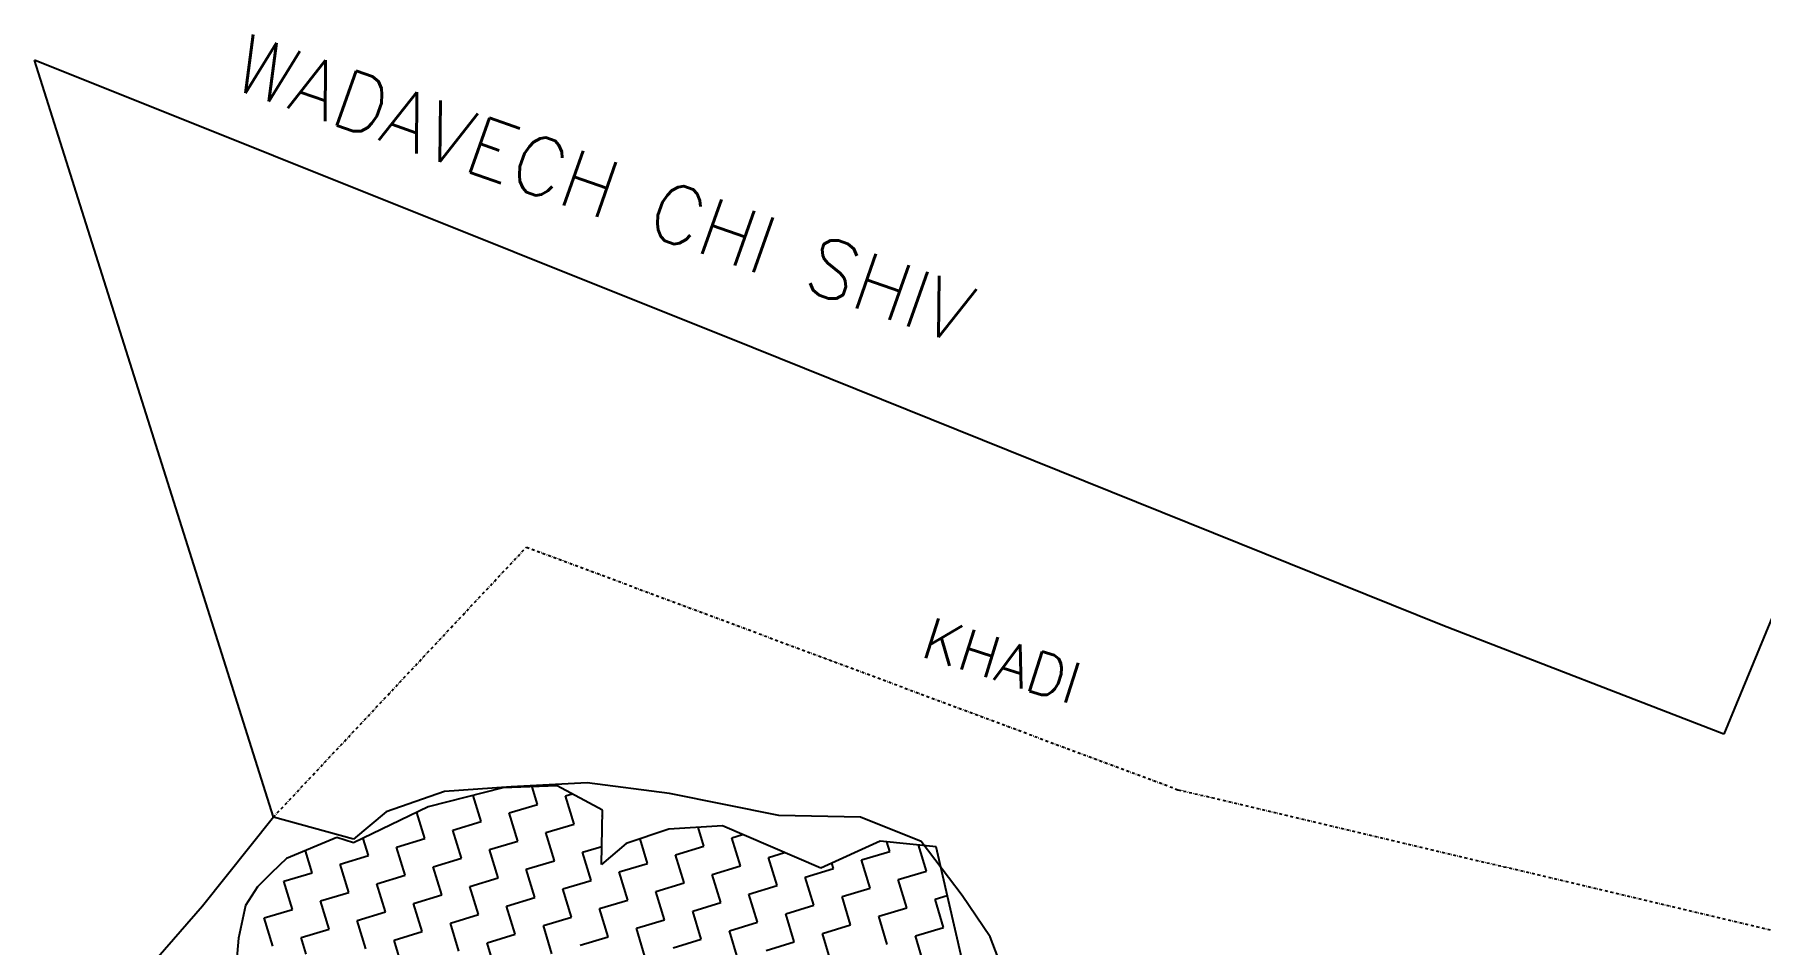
# Model space of a CAD drawing. Header units: metres. Extents: x 321628 to 324492, y 1843491 to 1846201.
# Drawn here: x 321833 to 322760, y 1845463 to 1845952 of the extents above; entities that cross this region are included whole.
import ezdxf

# ---------------------------------------------------------------- set-up
doc = ezdxf.new("R2010")
doc.units = ezdxf.units.M
doc.header["$LTSCALE"] = 0.3
doc.linetypes.add('DASHDOT', pattern=[1, 0.5, -0.25, 0, -0.25])
for name, color, linetype in [('OFF', 1, 'Continuous'), ('POLY_HATCH', 12, 'Continuous'), ('POLY_WATER', 4, 'Continuous'), ('TEXT_MAPIN', 7, 'Continuous'), ('TEXT_MAPOUT', 7, 'Continuous'), ('V_BOUND_LINE', 7, 'Continuous'), ('V_BOUND_STREAM_LINE', 7, 'DASHDOT')]:
    doc.layers.add(name, color=color, linetype=linetype)
doc.styles.get("Standard").update_dxf_attribs({"font": 'simplex.shx'})

msp = doc.modelspace()

# ---------------------------------------------------------------- linework, layer by layer
at = {"layer": 'OFF'}
msp.add_line((321960.93, 1845531.75), (321832.59, 1845938.26), dxfattribs=at)
at = {"layer": 'POLY_HATCH'}
for p, q in [((322084.25, 1845547.49), (322044.18, 1845537.27)), ((322113.4, 1845548.56), (322084.25, 1845547.49)), ((322137.83, 1845535.5), (322113.4, 1845548.56)), ((322044.18, 1845537.27), (322004.06, 1845517.86)), ((322137.24, 1845506.38), (322137.83, 1845535.5)), ((321995.08, 1845520.75), (321968, 1845509.5)), ((322004.06, 1845517.86), (321995.08, 1845520.75)), ((322173.49, 1845525.32), (322150.48, 1845517.63)), ((322202.23, 1845527.08), (322173.49, 1845525.32)), ((322255.11, 1845504.39), (322202.23, 1845527.08)), ((322287.03, 1845518.9), (322255.11, 1845504.39)), ((322317, 1845515.88), (322287.03, 1845518.9)), ((321968, 1845509.5), (321959.9, 1845501.84)), ((322150.48, 1845517.63), (322137.24, 1845506.38)), ((322340.01, 1845416.27), (322317, 1845515.88)), ((321959.9, 1845501.84), (321952.48, 1845494.39)), ((321952.48, 1845494.39), (321945.89, 1845484.21)), ((321945.89, 1845484.21), (321942.25, 1845466.74)), ((321942.25, 1845466.74), (321940.33, 1845446.07))]:
    msp.add_line(p, q, dxfattribs=at)
at = {"layer": 'POLY_HATCH', "linetype": 'Continuous'}
for p, q in [((322102.79, 1845538.57), (322099.92, 1845548.06)), ((322072.53, 1845529.41), (322068.28, 1845543.42)), ((322087.66, 1845533.99), (322102.79, 1845538.57)), ((322117.92, 1845543.16), (322121.49, 1845544.24)), ((322122.5, 1845528.03), (322117.92, 1845543.16)), ((322042.27, 1845520.24), (322038.01, 1845534.28)), ((322057.4, 1845524.82), (322072.53, 1845529.41)), ((322092.24, 1845518.86), (322087.66, 1845533.99)), ((322107.37, 1845523.44), (322122.5, 1845528.03)), ((322137.64, 1845532.61), (322137.77, 1845532.65)), ((322137.76, 1845532.18), (322137.64, 1845532.61)), ((322012, 1845511.08), (322009.2, 1845520.34)), ((322027.13, 1845515.66), (322042.27, 1845520.24)), ((322061.98, 1845509.69), (322057.4, 1845524.82)), ((322077.11, 1845514.28), (322092.24, 1845518.86)), ((322111.96, 1845508.31), (322107.37, 1845523.44)), ((322161.93, 1845506.93), (322157.94, 1845520.12)), ((322192.19, 1845516.1), (322189.11, 1845526.28)), ((322207.33, 1845520.68), (322213.08, 1845522.42)), ((322211.91, 1845505.55), (322207.33, 1845520.68)), ((322292.15, 1845513.33), (322290.57, 1845518.54)), ((321981.74, 1845501.91), (321978.16, 1845513.72)), ((321996.87, 1845506.49), (322012, 1845511.08)), ((322031.72, 1845500.53), (322027.13, 1845515.66)), ((322046.85, 1845505.11), (322061.98, 1845509.69)), ((322081.69, 1845499.15), (322077.11, 1845514.28)), ((322127.09, 1845512.9), (322137.44, 1845516.03)), ((322131.67, 1845497.76), (322127.09, 1845512.9)), ((322177.06, 1845511.51), (322192.19, 1845516.1)), ((322181.65, 1845496.38), (322177.06, 1845511.51)), ((322227.04, 1845510.13), (322235.65, 1845512.74)), ((322231.62, 1845495), (322227.04, 1845510.13)), ((322277.02, 1845508.75), (322292.15, 1845513.33)), ((322281.6, 1845493.62), (322277.02, 1845508.75)), ((322311.86, 1845502.79), (322307.61, 1845516.82)), ((321966.61, 1845497.33), (321981.74, 1845501.91)), ((322001.46, 1845491.36), (321996.87, 1845506.49)), ((322016.59, 1845495.94), (322031.72, 1845500.53)), ((322051.43, 1845489.98), (322046.85, 1845505.11)), ((322096.83, 1845503.73), (322111.96, 1845508.31)), ((322101.41, 1845488.6), (322096.83, 1845503.73)), ((322146.8, 1845502.35), (322161.93, 1845506.93)), ((322151.38, 1845487.22), (322146.8, 1845502.35)), ((322196.78, 1845500.97), (322211.91, 1845505.55)), ((322201.36, 1845485.84), (322196.78, 1845500.97)), ((322246.75, 1845499.58), (322261.89, 1845504.17)), ((322251.34, 1845484.45), (322246.75, 1845499.58)), ((322261.89, 1845504.17), (322261.01, 1845507.07)), ((322296.73, 1845498.2), (322311.86, 1845502.79)), ((321951.4, 1845492.72), (321951.48, 1845492.74)), ((321951.48, 1845492.74), (321951.46, 1845492.81)), ((321971.19, 1845482.19), (321966.61, 1845497.33)), ((321986.32, 1845486.78), (322001.46, 1845491.36)), ((322021.17, 1845480.81), (322016.59, 1845495.94)), ((322066.56, 1845494.56), (322081.69, 1845499.15)), ((322071.15, 1845479.43), (322066.56, 1845494.56)), ((322116.54, 1845493.18), (322131.67, 1845497.76)), ((322121.12, 1845478.05), (322116.54, 1845493.18)), ((322166.52, 1845491.8), (322181.65, 1845496.38)), ((322171.1, 1845476.67), (322166.52, 1845491.8)), ((322216.49, 1845490.42), (322231.62, 1845495)), ((322221.08, 1845475.29), (322216.49, 1845490.42)), ((322266.47, 1845489.04), (322281.6, 1845493.62)), ((322301.31, 1845483.07), (322296.73, 1845498.2)), ((321956.06, 1845477.61), (321971.19, 1845482.19)), ((321990.91, 1845471.65), (321986.32, 1845486.78)), ((322036.3, 1845485.4), (322051.43, 1845489.98)), ((322040.88, 1845470.27), (322036.3, 1845485.4)), ((322086.28, 1845484.01), (322101.41, 1845488.6)), ((322090.86, 1845468.88), (322086.28, 1845484.01)), ((322136.25, 1845482.63), (322151.38, 1845487.22)), ((322140.84, 1845467.5), (322136.25, 1845482.63)), ((322186.23, 1845481.25), (322201.36, 1845485.84)), ((322190.81, 1845466.12), (322186.23, 1845481.25)), ((322236.21, 1845479.87), (322251.34, 1845484.45)), ((322271.05, 1845473.91), (322266.47, 1845489.04)), ((322286.18, 1845478.49), (322301.31, 1845483.07)), ((322316.45, 1845487.66), (322323.06, 1845489.66)), ((322321.03, 1845472.52), (322316.45, 1845487.66)), ((321960.65, 1845462.48), (321956.06, 1845477.61)), ((321975.78, 1845467.06), (321990.91, 1845471.65)), ((322006.04, 1845476.23), (322021.17, 1845480.81)), ((322010.62, 1845461.1), (322006.04, 1845476.23)), ((322056.02, 1845474.85), (322071.15, 1845479.43)), ((322060.6, 1845459.72), (322056.02, 1845474.85)), ((322105.99, 1845473.47), (322121.12, 1845478.05)), ((322110.57, 1845458.34), (322105.99, 1845473.47)), ((322155.97, 1845472.09), (322171.1, 1845476.67)), ((322160.55, 1845456.95), (322155.97, 1845472.09)), ((322205.94, 1845470.7), (322221.08, 1845475.29)), ((322240.79, 1845464.74), (322236.21, 1845479.87)), ((322255.92, 1845469.32), (322271.05, 1845473.91)), ((322290.77, 1845463.36), (322286.18, 1845478.49)), ((322305.9, 1845467.94), (322321.03, 1845472.52)), ((321978.47, 1845458.18), (321975.78, 1845467.06)), ((322025.75, 1845465.68), (322040.88, 1845470.27)), ((322030.34, 1845450.55), (322025.75, 1845465.68)), ((322075.73, 1845464.3), (322090.86, 1845468.88)), ((322080.31, 1845449.17), (322075.73, 1845464.3)), ((322125.71, 1845462.92), (322140.84, 1845467.5)), ((322175.68, 1845461.54), (322190.81, 1845466.12)), ((322210.53, 1845455.57), (322205.94, 1845470.7)), ((322225.66, 1845460.16), (322240.79, 1845464.74)), ((322260.5, 1845454.19), (322255.92, 1845469.32)), ((322310.48, 1845452.81), (322305.9, 1845467.94))]:
    msp.add_line(p, q, dxfattribs=at)
at = {"layer": 'POLY_WATER'}
for p, q in [((322218.7, 1845783.77), (321832.59, 1845938.26)), ((322878.32, 1845910.75), (322740.28, 1845576.4)), ((322589.24, 1845634.64), (322218.7, 1845783.77)), ((322740.28, 1845576.4), (322589.24, 1845634.64)), ((322088.78, 1845548.04), (322052.94, 1845545.48)), ((322129.63, 1845550.17), (322088.78, 1845548.04)), ((322173.81, 1845544.53), (322129.63, 1845550.17)), ((322052.94, 1845545.48), (322021.6, 1845534.52)), ((322232.6, 1845532.58), (322173.81, 1845544.53)), ((322004.05, 1845519.94), (321960.93, 1845531.75)), ((322021.6, 1845534.52), (322004.05, 1845519.94)), ((322276.32, 1845531.68), (322232.6, 1845532.58)), ((322309.06, 1845518.67), (322276.32, 1845531.68)), ((322331.01, 1845489.71), (322309.06, 1845518.67)), ((322346.06, 1845467.44), (322331.01, 1845489.71)), ((322357.36, 1845438.18), (322346.06, 1845467.44))]:
    msp.add_line(p, q, dxfattribs=at)
at = {"layer": 'V_BOUND_LINE'}
for p, q in [((321960.93, 1845531.75), (321922.83, 1845483.97)), ((321922.83, 1845483.97), (321862.33, 1845414.55))]:
    msp.add_line(p, q, dxfattribs=at)
at = {"layer": 'V_BOUND_STREAM_LINE', "ltscale": 10}
for p, q in [((321960.93, 1845531.75), (322096.91, 1845676.79)), ((322096.91, 1845676.79), (322446.99, 1845546.49)), ((322446.99, 1845546.49), (322767.15, 1845470.84))]:
    msp.add_line(p, q, dxfattribs=at)

# ---------------------------------------------------------------- texts
at = {"layer": 'TEXT_MAPIN'}
msp.add_text('KHADI', height=22.408, rotation=342.36524, dxfattribs=at).set_placement((322307.8, 1845618.33))
at = {"layer": 'TEXT_MAPOUT'}
msp.add_text('WADAVECH CHI SHIV', height=31.122, rotation=340.62039, dxfattribs=at).set_placement((321937.16, 1845923.63))

doc.saveas('drawing.dxf')
